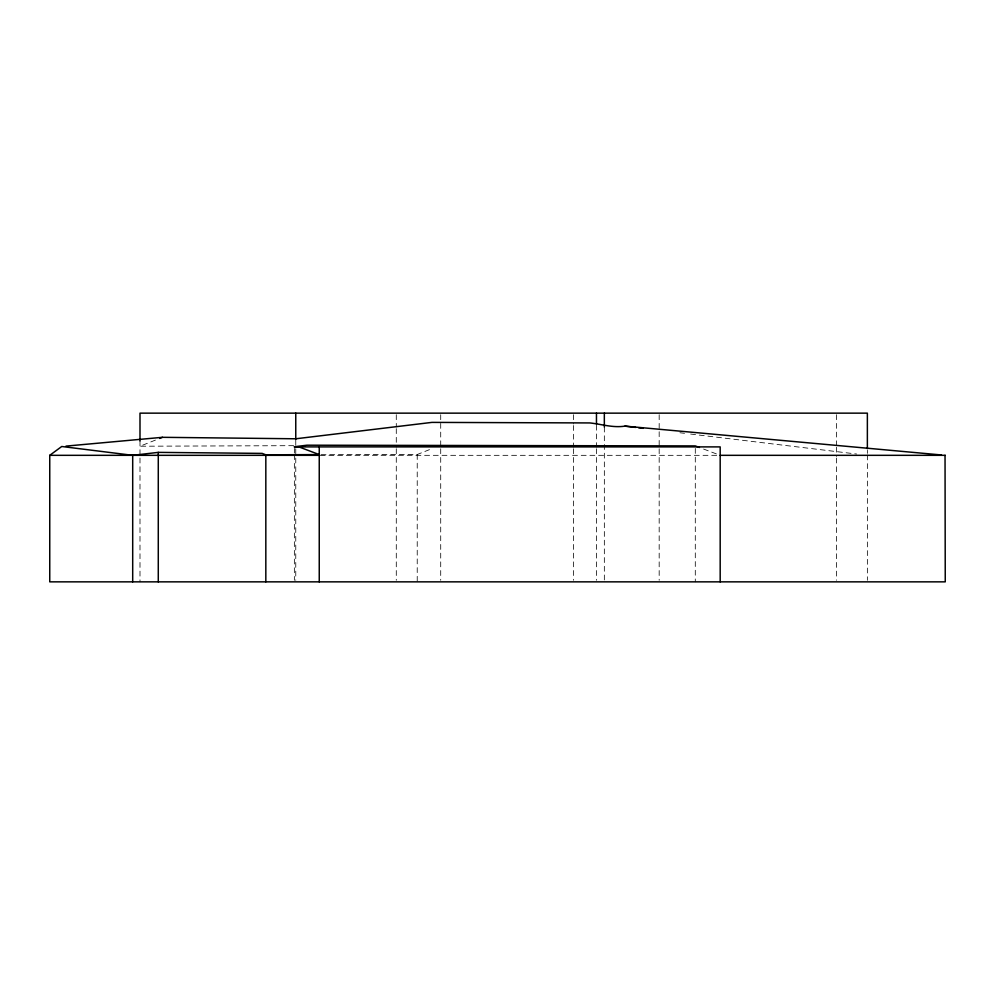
<?xml version="1.0" encoding="UTF-8"?>
<svg xmlns="http://www.w3.org/2000/svg" width="995" height="995" viewBox="0 0 995 995"><rect width="100%" height="100%" fill="white"/><g stroke="black" fill="none" stroke-linecap="round" stroke-linejoin="round"><path stroke-width="0.75" stroke-dasharray="4.97 3.73" d="M321.037 454.727L417.228 454.516L431.034 449.019M155.431 440.101L139.996 446.22L293.637 445.673M320.203 455.324L719.534 455.324M679.933 432.75L684.51 433.31M690.629 434.044L856.658 454.031M703.589 449.056L718.8 454.802M867.366 450.3L867.366 453.397M867.366 454.939L867.366 580.309M836.434 414.704L836.434 445.648M836.434 447.203L836.434 456.481M836.434 458.036L836.434 580.296M695.294 448.446L695.294 581.851M659.175 414.704L659.175 430.176M659.175 431.718L659.175 447.203M659.175 448.745L659.175 580.296M604.338 427.079L604.338 581.851M596.465 425.238L596.465 447.203M596.465 448.745L596.465 580.309M573.418 414.704L573.418 423.982M573.418 425.537L573.418 447.203M573.418 448.745L573.418 580.296M440.71 414.704L440.71 447.203M440.71 448.745L440.71 580.309M417.228 454.516L417.228 581.851M396.284 414.704L396.284 427.079M396.284 428.634L396.284 447.203M396.284 448.745L396.284 580.296M295.764 440.287L295.764 447.203M295.764 448.745L295.764 456.481M295.764 458.036L295.764 580.309M294.358 448.446L294.358 453.098M294.358 454.653L294.358 580.309M139.996 441.009L139.996 456.481M139.996 458.036L139.996 581.851"/><path stroke-width="1.49" d="M945.039 455.3L945.25 581.851L49.75 581.851L49.75 455.324L61.752 446.494L132.696 455.324L158.28 452.377L262.17 453.397L265.827 454.827L319.246 454.591L298.512 446.755L294.358 446.73L306.982 445.2L695.294 445.909L699.448 447.489M159.635 438.434L162.446 437.315L295.764 438.783L431.917 422.39L589.873 422.937C601.714 424.168 612.659 427.999 624.947 426.134L941.544 454.976M66.006 446.108L162.446 437.315M294.358 446.892L720.181 446.892L720.181 581.851M49.75 455.324L319.246 455.324M720.181 455.324L945.25 455.324M624.947 426.134L635.643 427.415M638.69 427.788L643.28 428.335M867.366 448.745L867.366 413.149L139.996 413.149L139.996 441.009M604.338 413.149L604.338 427.079M596.465 413.149L596.465 423.982M319.246 446.892L319.246 581.851M295.764 413.149L295.764 439.467M265.827 454.827L265.827 581.851M158.28 452.377L158.28 581.851M132.696 455.324L132.696 581.851"/></g></svg>
